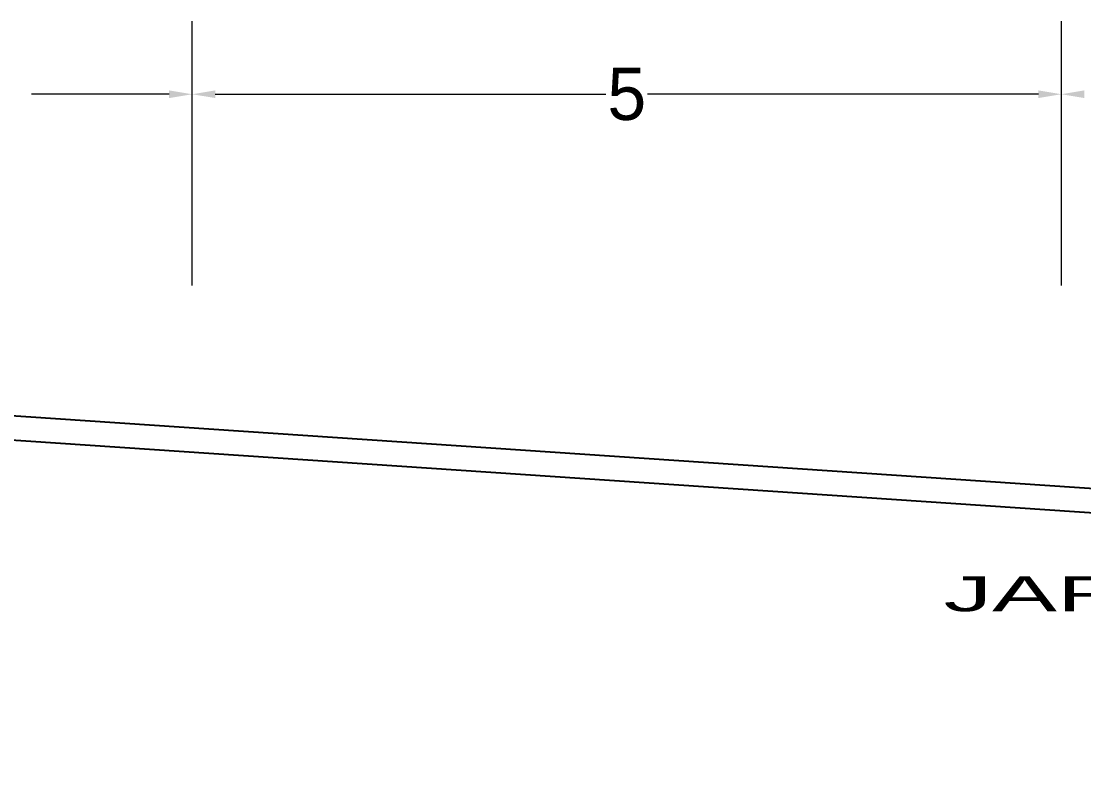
# Model space of a CAD drawing. Header units: millimetres. Extents: x 78.3 to 128, y 45 to 95.8.
# Drawn here: x 87.01 to 93.12, y 66.35 to 70.65 of the extents above; entities that cross this region are included whole.
import ezdxf

# ---------------------------------------------------------------- set-up
doc = ezdxf.new("R2010")
doc.units = ezdxf.units.MM
doc.header["$LTSCALE"] = 0.025
for name, color, linetype, lineweight in [('MURO CARGA', 6, 'Continuous', 50), ('MURO DIVISORIO', 2, 'Continuous', 25), ('NOMBRES', 54, 'Continuous', 30)]:
    doc.layers.add(name, color=color, linetype=linetype, lineweight=lineweight)
doc.styles.add('EST2', font='arial.ttf', dxfattribs={"width": 2, "height": 0.2})

msp = doc.modelspace()

# ---------------------------------------------------------------- linework, layer by layer
at = {"layer": 'MURO CARGA', "color": 1, "linetype": 'Continuous', "lineweight": 13}
for p, q in [((87.995, 69.1311), (87.995, 70.6496)), ((87.995, 69.1311), (87.995, 70.6496)), ((92.995, 69.1311), (92.995, 70.6496)), ((92.995, 69.1311), (92.995, 70.6496)), ((87.8625, 70.2301), (87.0698, 70.2301)), ((88.1275, 70.2301), (90.375, 70.2301)), ((92.8625, 70.2301), (90.615, 70.2301))]:
    msp.add_line(p, q, dxfattribs=at)
at = {"layer": 'MURO CARGA', "color": 1, "linetype": 'Continuous'}
for points in [[(87.8625, 70.2522), (87.8625, 70.2081), (87.995, 70.2301)], [(88.1275, 70.2522), (88.1275, 70.2081), (87.995, 70.2301)], [(92.8625, 70.2522), (92.8625, 70.2081), (92.995, 70.2301)], [(93.1275, 70.2522), (93.1275, 70.2081), (92.995, 70.2301)]]:
    msp.add_solid(points, dxfattribs=at)
at = {"layer": 'MURO DIVISORIO'}
for p, q in [((121.495, 66.054), (82.895, 68.654)), ((121.4856, 65.9143), (82.8856, 68.5143))]:
    msp.add_line(p, q, dxfattribs=at)

# ---------------------------------------------------------------- texts
at = {"layer": 'MURO CARGA', "color": 1, "linetype": 'Continuous', "insert": (90.495, 70.2301), "char_height": 0.3, "attachment_point": 5}
msp.add_mtext('5', dxfattribs=at)
at = {"layer": 'NOMBRES', "color": 0, "ltscale": 0.025, "style": 'EST2', "width": 2}
msp.add_text('JARDIM', height=0.2, dxfattribs=at).set_placement((92.3173, 67.2576))

doc.saveas('drawing.dxf')
